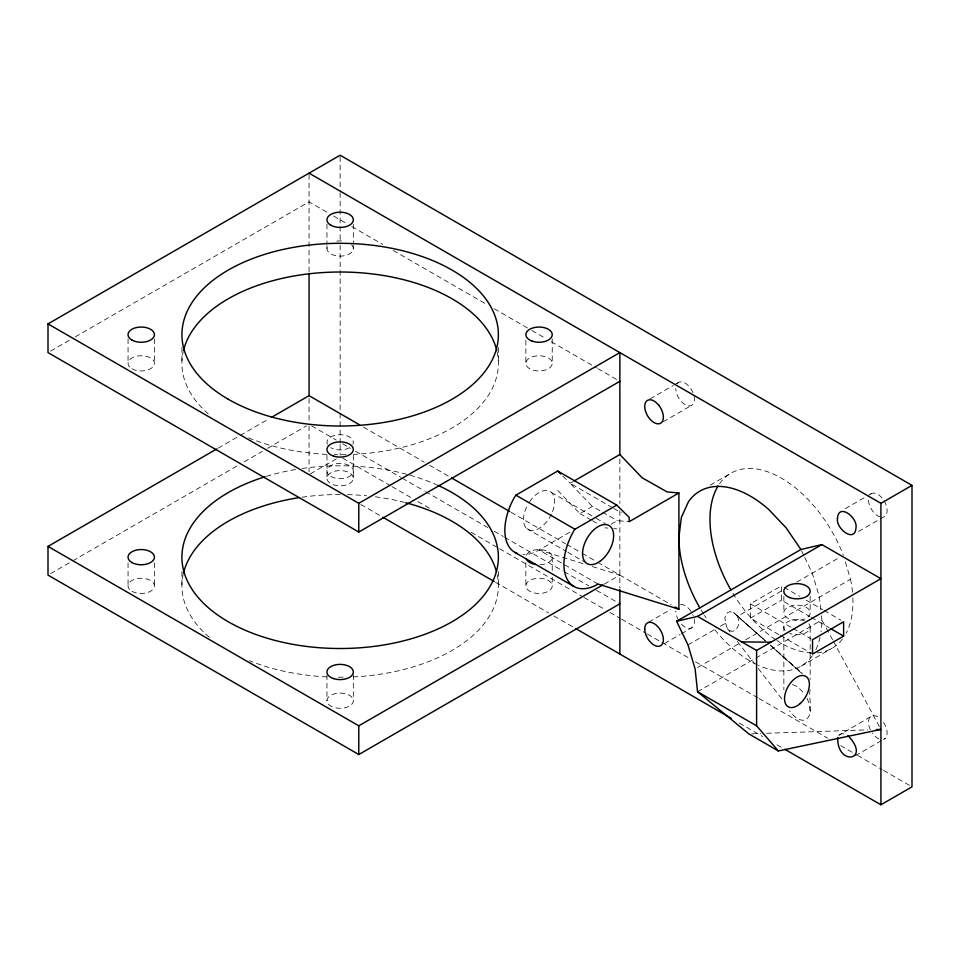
<?xml version="1.0" encoding="UTF-8"?>
<svg xmlns="http://www.w3.org/2000/svg" width="960" height="960" viewBox="0 0 960 960"><rect width="100%" height="100%" fill="white"/><g stroke="black" fill="none" stroke-linecap="round" stroke-linejoin="round"><path stroke-width="0.72" stroke-dasharray="4.8 3.6" d="M810.156 689.76C807.864 699.036 814.992 713.352 805.596 719.952C798.816 721.728 793.188 715.74 789.564 710.796M870.432 716.772L838.656 735.516M50.592 351.096L70.08 339.852M75.276 336.852L309.06 201.876L328.488 213.096M218.148 448.164L238.932 436.164M240.228 435.408L268.8 418.908M50.592 573.6L71.376 561.6M72.672 560.856L238.932 464.868M244.128 461.868L262.308 451.368M267.504 448.368L306.468 425.88M310.356 473.868L337.548 458.172M650.04 398.904L673.344 385.44M674.64 384.696L678.528 382.452M663.228 421.74L691.716 405.288M572.676 481.788L570.132 483.264L562.872 476.124M557.7 490.44L579.912 513.624L592.344 506.448L601.104 511.416M569.832 532.212L539.052 549.984A48.348 27.912 -60 0 1 522.96 554.628M611.172 524.244L617.388 520.656L629.184 521.688M710.208 485.16L730.92 473.196M604.272 584.1L619.86 575.1L591.504 566.292M648.744 622.152L670.764 609.432M845.316 508.656L866.04 496.692M867.336 495.948L871.224 493.704M664.524 643.488L680.064 634.524M681.36 633.768L691.716 627.792M858.504 531.492L879.228 519.528M880.524 518.784L884.4 516.54A13.188 7.608 60 0 0 883.488 499.86A13.188 7.608 60 0 0 869.736 495.072M778.872 634.608L750.384 618.168L750.384 603.804L781.464 585.864L781.464 600.216L809.952 616.668M687.972 644.928L715.212 629.208M720.396 626.22L725.58 623.22L724.908 617.808L725.892 614.496L727.908 612.36L730.656 611.748L733.704 612.732L765.336 640.872M725.58 623.22L727.38 628.608L729.552 630.636L732.132 631.356L734.712 630.636C739.08 627.528 739.932 620.94 737.4 616.404L782.592 590.304M796.8 582.108L839.484 557.46M750.384 618.168L781.464 600.216M697.704 667.464L739.152 643.548M745.62 639.804L850.512 579.24L845.052 560.868M697.548 691.728L754.536 658.836M755.832 658.092L821.868 619.956L821.112 612.84M800.928 666.24L832.008 648.288M855.408 755.664L885.192 738.468M839.364 734.724L842.076 733.548L846.144 734.544M751.8 733.8L760.704 733.5M766.644 733.296L867.564 729.864M604.956 527.832L607.908 528.084M613.8 528.6L616.752 528.864M792.396 684.48L798.012 686.964L804.444 693.828M582.996 563.64L539.052 549.984L598.104 584.076M602.364 512.124L617.388 520.656M579.912 513.624L591.18 520.02M592.44 520.728L598.692 524.28M333.672 216.084L346.62 223.56M351.804 226.548L382.872 244.488M393.24 250.476L487.764 305.052M494.244 308.784L530.508 329.724M531.804 330.468L546.048 338.7M551.22 341.688L596.544 367.848M597.84 368.604L619.86 381.312M784.056 587.364L799.596 596.328M806.076 600.072L822.912 609.792M824.196 610.536L841.032 620.256M811.248 617.412L829.38 627.888M612.492 507.72L570.132 483.264L592.344 506.448M613.776 508.452L621.48 512.904M750.384 603.804L791.832 627.732M793.128 628.476L811.248 638.952M551.328 492.408L594.972 517.608M596.256 518.352L605.244 523.536M780.168 635.364L811.248 653.304M363.456 427.068L424.32 462.204M429.492 465.192L450.216 477.156M511.08 512.304L565.464 543.696M566.76 544.452L581.004 552.672M582.3 553.416L596.544 561.648M597.84 562.392L671.208 604.752M526.776 528.588L566.568 551.568M567.852 552.312L584.544 561.948M311.652 425.868L336.264 440.076M342.732 443.82L350.508 448.296M355.68 451.296L401.004 477.456M402.3 478.212L424.32 490.92M425.616 491.664L487.764 527.556M494.244 531.288L503.304 536.52M504.6 537.276L562.872 570.912M564.168 571.668L588.78 585.864M596.544 590.352L618.564 603.06M342.732 458.172L390.72 485.868M392.016 486.624L411.468 497.856M417.948 501.6L430.92 509.076M471.108 532.296L498.348 548.016M499.644 548.76L582.636 596.676M583.932 597.42L604.68 609.396M609.864 612.396L620.232 618.384M621.528 619.14L646.176 633.36M647.472 634.104L690.264 658.812M695.448 661.812L757.692 697.74M758.988 698.496L827.712 738.168M840.684 745.656L856.236 754.644M857.532 755.388L882.18 769.62M883.476 770.364L912 786.828M360.864 504.528L381.588 516.492M495.54 582.276L548.628 612.936M553.812 615.924L574.536 627.888M739.344 723.036L762.732 736.536M777.012 744.792L782.208 747.792M765.852 641.088L733.704 612.732L764.94 640.596M770.28 645L802.428 673.368M770.52 645.564L801.756 673.428L770.868 645.804M727.38 628.608L730.092 632.124M737.364 641.508L754.608 663.78M758.244 668.472L782.76 700.128M736.596 615.18L737.4 616.404M832.548 639.744L821.868 619.956A101.088 58.368 60 0 1 821.076 631.812M833.256 641.064L879.492 726.78M801.564 550.824L804.084 556.08M804.72 557.388L812.292 573.156L819.432 597.192L820.956 611.424M807.012 698.256L808.896 702.96L810.156 711.912M810.156 596.136L810.156 613.356A13.188 7.608 0 0 1 789.564 619.068A13.188 7.608 0 0 1 791.304 605.916A13.188 7.608 0 0 1 810.156 613.356M810.156 627.708L810.156 679.416M783.864 596.412L783.864 612.204M783.864 626.556L783.864 630.96M783.864 636.84L783.864 689.76M619.86 458.988L619.86 503.328M619.86 510.804L619.86 588.024M552.24 339.084L552.24 363.492A13.188 7.608 0 0 1 532.272 369.9A13.188 7.608 0 0 1 532.644 356.712A13.188 7.608 0 0 1 552.24 363.492M552.24 557.28L552.24 571.632M552.24 577.38L552.24 585.996A13.188 7.608 0 0 1 532.272 592.392A13.188 7.608 0 0 1 532.644 579.216A13.188 7.608 0 0 1 552.24 585.996M525.864 340.272L525.864 363.24M525.864 562.776L525.864 585.744M498.372 347.58L498.372 363.372M498.372 571.512L498.372 585.864M353.328 224.124L353.328 244.224M353.328 245.652L353.328 248.532M353.328 455.232L353.328 478.2A13.188 7.608 0 0 1 333.552 484.8A13.188 7.608 0 0 1 333.552 471.612A13.188 7.608 0 0 1 353.328 478.2M353.328 674.868L353.328 700.704A13.188 7.608 0 0 1 333.552 707.292A13.188 7.608 0 0 1 333.552 694.116A13.188 7.608 0 0 1 353.328 700.704M340.14 156.72L340.14 191.22M340.14 192.72L340.14 243.708M340.14 245.208L340.14 443.172M340.14 444.672L340.14 455.172M326.964 224.124L326.964 244.224M326.964 245.652L326.964 248.532M326.964 455.232L326.964 478.2M326.964 674.868L326.964 700.704M309.06 174.6L309.06 271.944M309.06 398.544L309.06 422.94M309.06 425.856L309.06 471.66M181.92 347.58L181.92 363.372M181.92 571.512L181.92 585.864M154.428 338.964L154.428 363.372M154.428 562.896L154.428 585.864M128.052 338.964L128.052 363.372M128.052 562.896L128.052 585.864M694.128 618.78A13.188 7.608 60 0 1 690.804 628.188A13.188 7.608 60 0 1 680.46 623.004M678.528 620.172A13.188 7.608 60 0 1 675.804 610.992M680.46 604.356A13.188 7.608 60 0 1 693.192 615.648M694.128 396.288A13.188 7.608 60 0 1 686.34 405.252A13.188 7.608 60 0 1 675.804 388.488M677.052 383.82A13.188 7.608 60 0 1 693.192 393.144M880.224 516.912A13.188 7.608 60 0 1 868.488 499.74M879 738.984A13.188 7.608 60 0 1 872.112 732.84M870.396 729.864A13.188 7.608 60 0 1 869.76 717.552A13.188 7.608 60 0 1 879.06 717.672M883.512 722.4A13.188 7.608 60 0 1 883.464 739.452M811.692 652.992A101.088 58.368 60 0 1 776.808 640.428M775.644 639.648A101.088 58.368 60 0 1 730.92 589.932M719.568 483.732A101.088 58.368 60 0 1 843.372 555.216M850.512 579.24A101.088 58.368 60 0 1 852.48 592.32M852.864 597.936A101.088 58.368 60 0 1 846.24 633.048M842.508 638.94A101.088 58.368 60 0 1 817.212 652.86M812.292 655.704A101.088 58.368 60 0 1 758.388 665.328M757.044 664.716A101.088 58.368 60 0 1 712.872 627.288M706.044 617.832A101.088 58.368 60 0 1 704.424 615.372M703.632 614.136A101.088 58.368 60 0 1 700.572 609.132M820.08 637.308A101.088 58.368 60 0 1 815.808 649.716M529.524 501.828A21.972 12.684 -60 0 1 549.612 491.244A21.972 12.684 -60 0 1 552.012 512.904M551.436 514.2A21.972 12.684 -60 0 1 528.864 529.932A21.972 12.684 -60 0 1 528 504.264M808.896 623.844A13.188 7.608 0 0 1 805.596 632.916A13.188 7.608 0 0 1 789.564 633.42M785.124 630.432A13.188 7.608 0 0 1 788.424 621.36A13.188 7.608 0 0 1 804.444 620.856M497.172 574.644A158.232 91.356 0 0 1 353.412 676.896M343.08 677.208A158.232 91.356 0 0 1 337.212 677.208M326.88 676.896A158.232 91.356 0 0 1 249.42 660.708M209.388 637.308A158.232 91.356 0 0 1 183.108 574.644M302.028 497.208A158.232 91.356 0 0 1 340.14 494.52M347.496 494.616A158.232 91.356 0 0 1 366.684 495.804M375.396 496.812A158.232 91.356 0 0 1 404.244 502.344M526.368 555.072A13.188 7.608 0 0 1 541.176 549.648A13.188 7.608 0 0 1 552.228 557.508A13.188 7.608 0 0 1 539.988 564.756M349.464 447.708A13.188 7.608 0 0 1 330.816 447.708M327.408 444.288A13.188 7.608 0 0 1 340.14 434.712A13.188 7.608 0 0 1 352.884 444.288M266.364 476.34A158.232 91.356 0 0 1 296.256 469.392M302.028 468.492A158.232 91.356 0 0 1 408.444 474.756M409.824 475.14A158.232 91.356 0 0 1 436.464 484.68M351.564 244.728A13.188 7.608 0 0 1 340.14 256.14A13.188 7.608 0 0 1 328.728 244.728M336.732 241.176A13.188 7.608 0 0 1 343.56 241.176M497.172 352.14A158.232 91.356 0 0 1 353.412 454.392M346.02 454.656A158.232 91.356 0 0 1 334.272 454.656M326.88 454.392A158.232 91.356 0 0 1 248.004 437.628M208.284 413.856A158.232 91.356 0 0 1 183.108 352.14M330.816 476.412A13.188 7.608 0 0 0 352.884 473.004A13.188 7.608 0 0 0 336.732 463.68A13.188 7.608 0 0 0 330.816 476.412M131.916 591.252A13.188 7.608 0 0 0 153.972 587.832A13.188 7.608 0 0 0 137.82 578.52A13.188 7.608 0 0 0 131.916 591.252M131.916 368.748A13.188 7.608 0 0 0 153.972 365.34A13.188 7.608 0 0 0 137.82 356.016A13.188 7.608 0 0 0 131.916 368.748"/><path stroke-width="1.44" d="M778.356 750.948L748.836 733.896L697.548 691.728L695.124 668.964L687.972 644.928L676.62 621.276L800.928 549.504L821.868 544.596L880.92 578.688L880.92 729.42L778.356 750.948L756.6 725.82L756.6 650.46L880.92 578.688L880.92 503.328L309.06 173.172M837.732 737.58C836.868 766.728 871.86 760.536 847.98 735.612M616.752 505.116L574.956 529.248L573.924 530.64A48.348 27.912 -60 0 0 566.52 577.932A48.348 27.912 -60 0 0 598.104 584.076L678.912 609.192L678.912 492.972L629.184 521.688L629.184 517.356L616.752 505.116L557.7 471.024L515.904 495.156L514.872 496.548A48.348 27.912 -60 0 0 517.332 553.536M619.86 381.312L358.788 532.032L48 352.596L48 323.892L340.14 155.22L912 485.376L912 786.828L880.92 804.78L784.812 749.292M619.86 603.816L358.788 754.536L48 575.1L48 546.396L216.852 448.908M271.404 417.408L309.06 395.664L359.568 424.824M48 323.892L358.788 503.328L619.86 352.596L619.86 454.548L642.072 477.732L667.116 491.94L678.912 492.972M573.96 481.056L619.86 454.548M48 546.396L358.788 725.82L602.976 584.844M880.92 503.328L912 485.376M676.62 621.276L697.56 616.368L821.868 544.596M843.624 636.108L812.544 654.048L812.544 639.696L843.624 621.756L843.624 636.108L830.676 628.632M876.468 729.564L880.92 729.42L880.92 804.78M741.756 641.88L770.952 642.18M515.904 495.156L574.956 529.248M697.56 616.368L756.6 650.46M451.512 477.912L509.784 511.548M675.06 606.972L678.912 609.192M514.872 552.372L573.924 586.464M697.548 691.728L756.6 725.82M382.872 517.236L494.244 581.532M575.832 628.632L731.556 718.536M557.7 471.024L560.808 474.084M800.928 549.504L786.132 527.844L768.888 509.64A101.088 58.368 60 0 0 688.488 501.672L681.348 517.464L678.912 537.42A101.088 58.368 60 0 0 699.84 607.872M619.86 589.452L619.86 654.048M358.788 503.328L358.788 532.032M358.788 725.82L358.788 754.536M309.06 273.432L309.06 395.664M730.92 589.932A101.088 58.368 60 0 1 718.068 486.012M183.432 573.24A158.232 91.356 0 0 1 299.196 497.628M405.648 502.716A158.232 91.356 0 0 1 496.5 571.848M535.428 564.48A13.188 7.608 0 0 1 526.26 559.008M437.844 485.292A158.232 91.356 0 0 1 450.12 622.836A158.232 91.356 0 0 1 212.436 611.1A158.232 91.356 0 0 1 265.02 476.76M183.432 350.736A158.232 91.356 0 0 1 340.14 272.016A158.232 91.356 0 0 1 496.86 350.736M837.492 518.4C835.524 528.396 855.06 543.732 855.984 527.724C857.94 517.728 838.404 502.392 837.492 518.4M600.216 561.156L596.16 563.52A21.972 12.684 -60 0 1 584.952 542.628A21.972 12.684 -60 0 1 611.16 527.328A21.972 12.684 -60 0 1 600.216 561.156M658.704 405.18L656.46 402.804A13.188 7.608 60 0 0 645.432 402.72A13.188 7.608 60 0 0 649.38 418.44L651.636 420.816A13.188 7.608 60 0 0 662.652 420.912A13.188 7.608 60 0 0 658.704 405.18M644.724 628.932A13.188 7.608 60 0 0 658.704 646.332A13.188 7.608 60 0 0 658.704 627.684A13.188 7.608 60 0 0 644.724 628.932M800.184 703.536A17.58 10.152 -60 0 0 805.752 676.296A17.58 10.152 -60 0 0 784.956 694.74A17.58 10.152 -60 0 0 800.184 703.536M789.564 597.528A13.188 7.608 0 0 0 810.156 591.828A13.188 7.608 0 0 0 791.304 584.388A13.188 7.608 0 0 0 789.564 597.528M228.264 399.252A158.232 91.356 0 0 0 492.984 358.296A158.232 91.356 0 0 0 299.196 246.42A158.232 91.356 0 0 0 228.264 399.252M532.272 341.184A13.188 7.608 0 0 0 552.24 334.776A13.188 7.608 0 0 0 532.644 328.008A13.188 7.608 0 0 0 532.272 341.184M330.816 225.204A13.188 7.608 0 0 0 352.884 221.784A13.188 7.608 0 0 0 336.732 212.46A13.188 7.608 0 0 0 330.816 225.204M131.916 340.044A13.188 7.608 0 0 0 153.972 336.624A13.188 7.608 0 0 0 137.82 327.3A13.188 7.608 0 0 0 131.916 340.044M333.552 456.084A13.188 7.608 0 0 0 353.328 449.496A13.188 7.608 0 0 0 333.552 442.896A13.188 7.608 0 0 0 333.552 456.084M131.916 562.536A13.188 7.608 0 0 0 153.972 559.128A13.188 7.608 0 0 0 137.82 549.804A13.188 7.608 0 0 0 131.916 562.536M333.552 678.588A13.188 7.608 0 0 0 353.328 672A13.188 7.608 0 0 0 333.552 665.4A13.188 7.608 0 0 0 333.552 678.588"/></g></svg>
